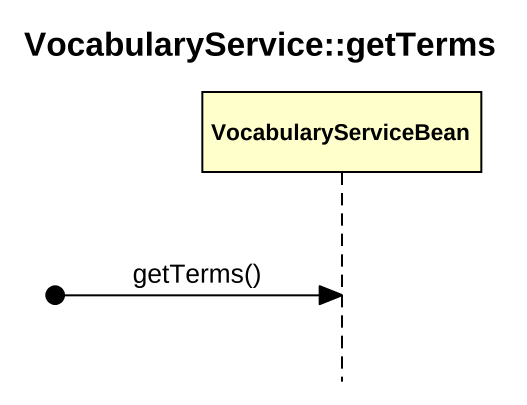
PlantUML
@startuml
title VocabularyService::getTerms
hide footbox
participant VocabularyServiceBean

[o-> VocabularyServiceBean : getTerms()
@enduml
